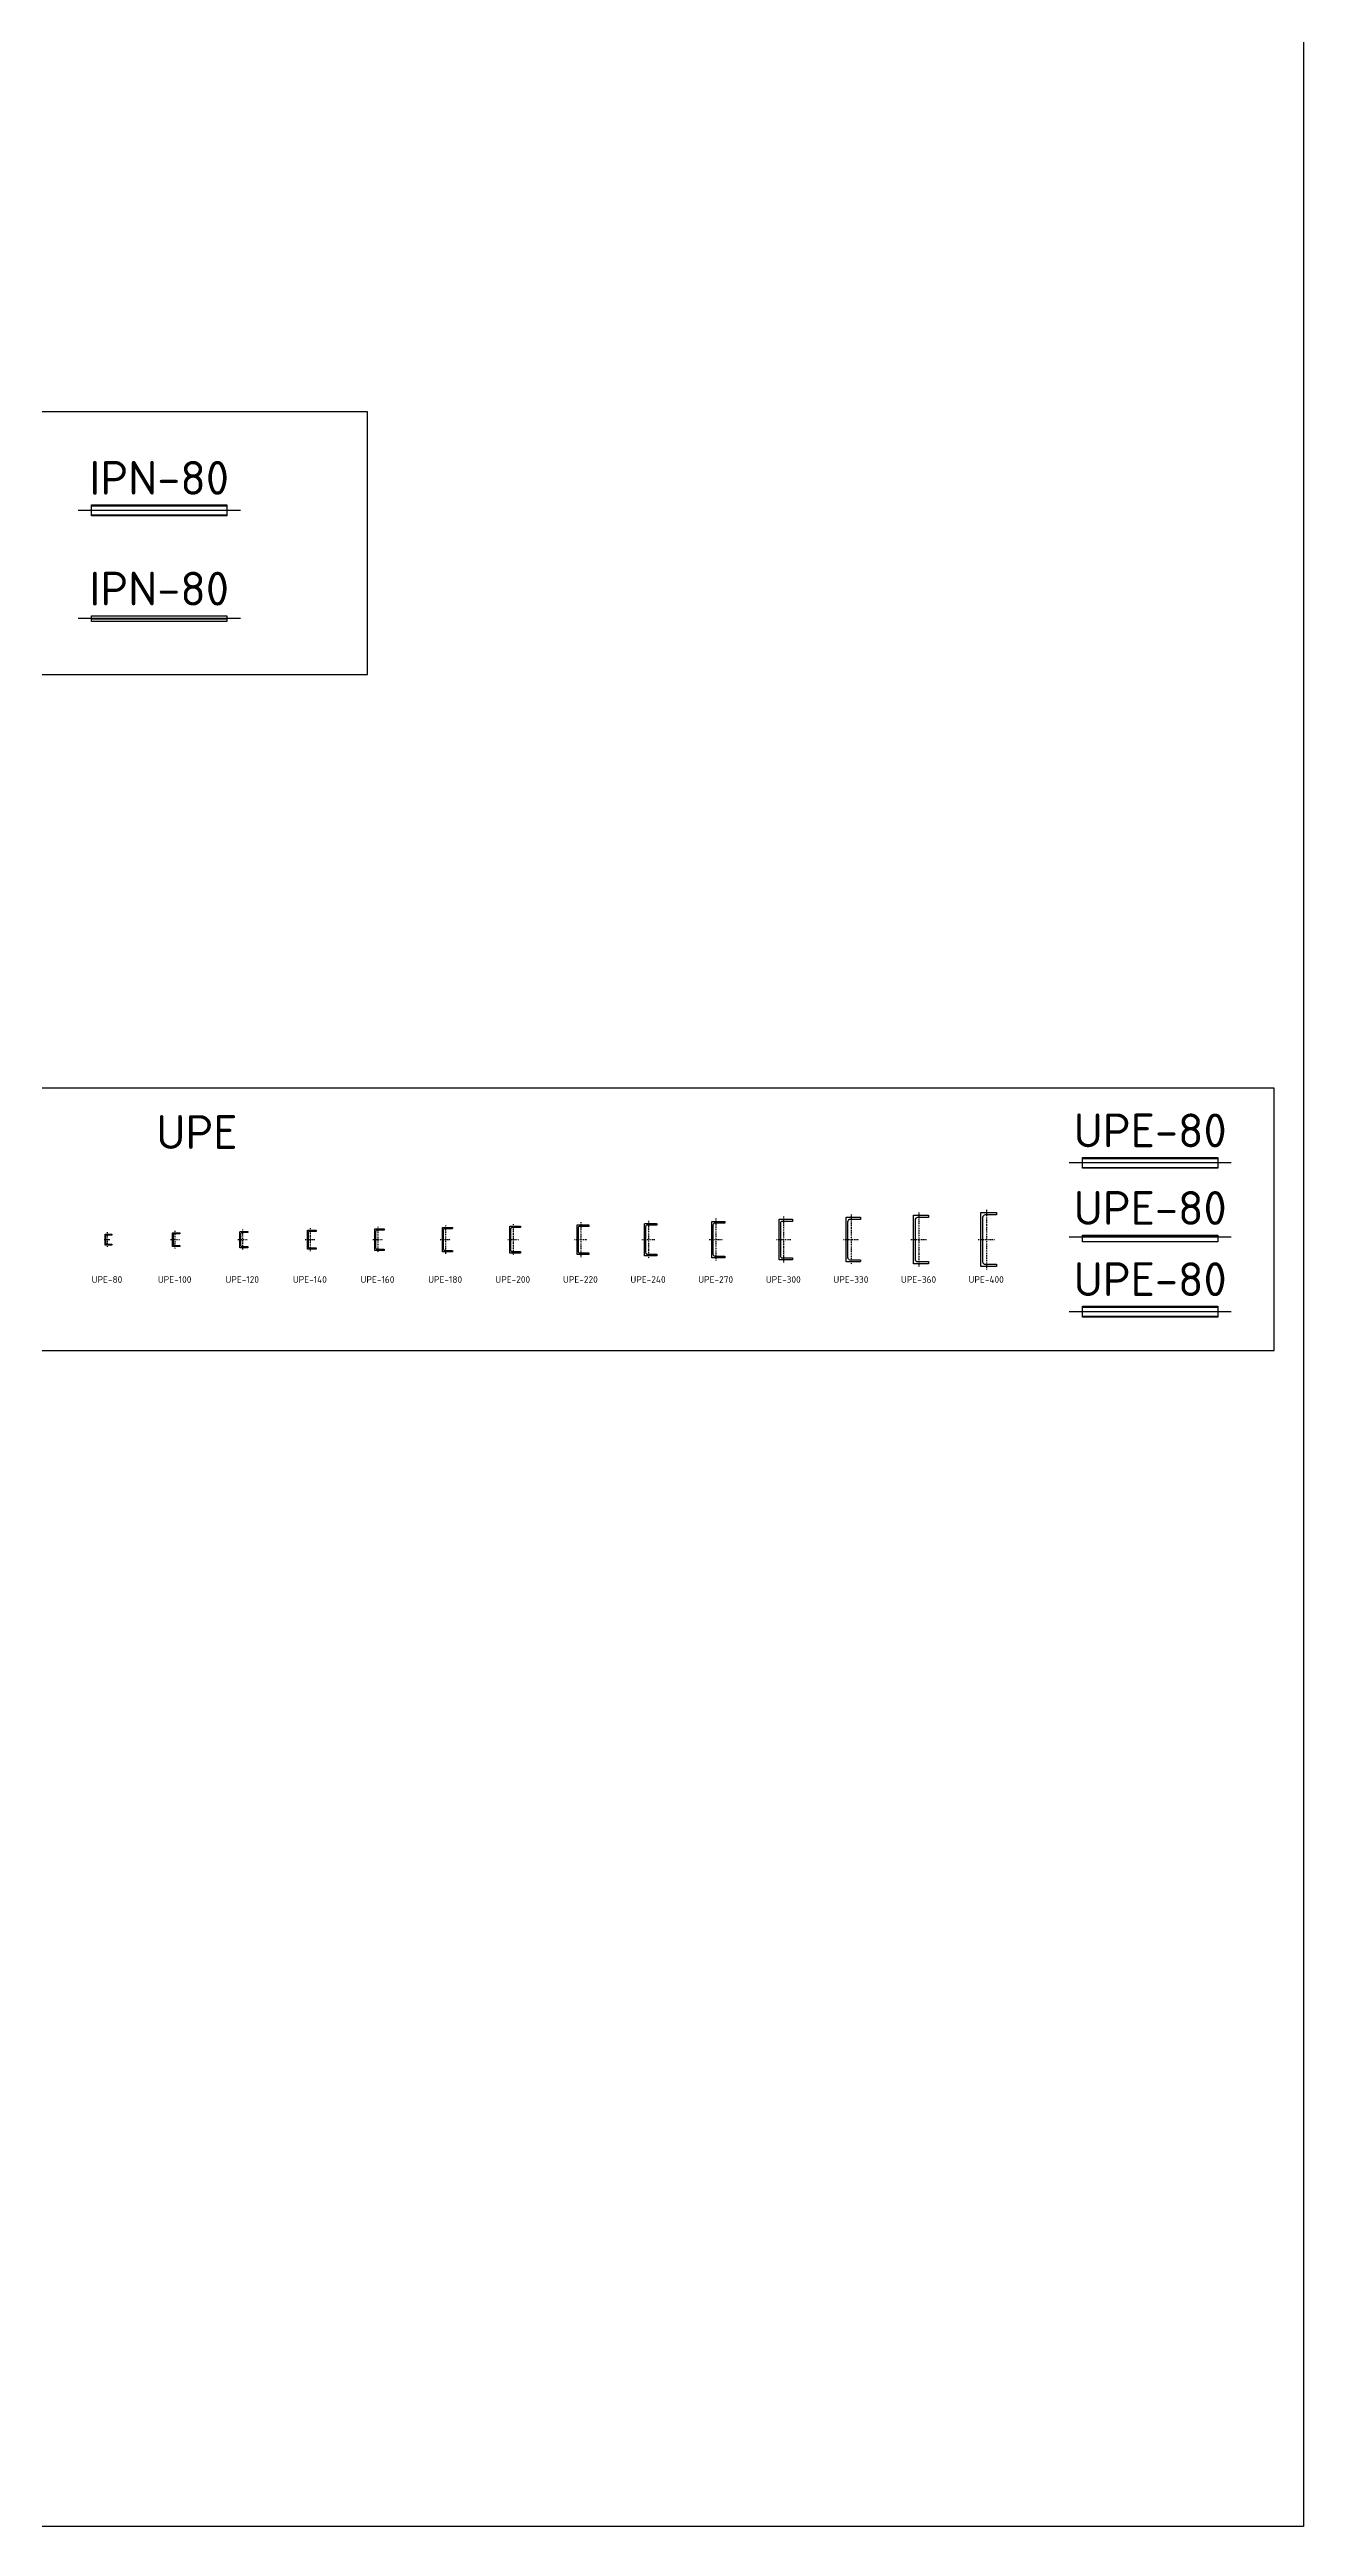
# Model space of a CAD drawing. Header units: millimetres. Extents: x 9508 to 4213564, y -7782 to 156074.
# Drawn here: x 131930 to 141201, y 70498 to 88812 of the extents above; entities that cross this region are included whole.
import ezdxf
from ezdxf.enums import TextEntityAlignment as Align

# ---------------------------------------------------------------- set-up
doc = ezdxf.new("R2010")
doc.units = ezdxf.units.MM
doc.linetypes.add('LÍNEAS_OCULTAS2', pattern=[4.7625, 3.175, -1.5875])
doc.linetypes.add('TRAZO_Y_PUNTO2', pattern=[12.7, 6.35, -3.175, 0, -3.175])
for name, color, linetype in [('035', 7, 'Continuous'), ('EJES METALICA', 9, 'TRAZO_Y_PUNTO2'), ('EJES SEC', 9, 'TRAZO_Y_PUNTO2'), ('METALICA', 3, 'Continuous'), ('OCULTAS', 1, 'LÍNEAS_OCULTAS2'), ('OCULTAS METALICA', 1, 'LÍNEAS_OCULTAS2'), ('SECCION', 4, 'Continuous'), ('TEXTO', 30, 'Continuous'), ('TEXTO METALICA', 30, 'Continuous')]:
    doc.layers.add(name, color=color, linetype=linetype)
doc.styles.add('ISOCPEUR', font='isocpeur.ttf')
doc.styles.add('TEX_1-100', font='isocpeur.ttf', dxfattribs={"height": 200})
doc.styles.add('TEX_1-20', font='isocpeur.ttf', dxfattribs={"height": 40})

# ---------------------------------------------------------------- blocks, each defined once
blk = doc.blocks.new('UPE-80')
at = {"color": 0, "linetype": 'ByBlock'}
blk.add_lwpolyline([(-16.9, -40), (-16.9, 40), (33.1, 40), (33.1, 33), (-2.9, 33, 0.4142136), (-12.9, 23), (-12.9, -23, 0.4142136), (-2.9, -33), (33.1, -33), (33.1, -40)], format="xyb", close=True, dxfattribs=at)
at = {"layer": 'EJES SEC'}
for p, q in [((-16.9, 0), (16.9, 0)), ((0, 55), (0, -55)), ((-22.4, 0), (17.6, 0))]:
    blk.add_line(p, q, dxfattribs=at)
blk = doc.blocks.new('UPE-100')
at = {"color": 0, "linetype": 'ByBlock'}
blk.add_lwpolyline([(-17.9, -50), (-17.9, 50), (37.1, 50), (37.1, 42.5), (-3.4, 42.5, 0.4142136), (-13.4, 32.5), (-13.4, -32.5, 0.4142136), (-3.4, -42.5), (37.1, -42.5), (37.1, -50)], format="xyb", close=True, dxfattribs=at)
at = {"layer": 'EJES SEC'}
for p, q in [((-32.9, 0), (32.9, 0)), ((0, 65), (0, -65))]:
    blk.add_line(p, q, dxfattribs=at)
blk = doc.blocks.new('UPE-120')
at = {"color": 0, "linetype": 'ByBlock'}
blk.add_lwpolyline([(-20, -60), (-20, 60), (40, 60), (40, 52), (-3, 52, 0.414214), (-15, 40), (-15, -40, 0.414214), (-3, -52), (40, -52), (40, -60)], format="xyb", close=True, dxfattribs=at)
at = {"layer": 'EJES SEC'}
for p, q in [((-35, 0), (35, 0)), ((0, 75), (0, -75))]:
    blk.add_line(p, q, dxfattribs=at)
blk = doc.blocks.new('UPE-140')
at = {"color": 0, "linetype": 'ByBlock'}
blk.add_lwpolyline([(-21, -70), (-21, 70), (44, 70), (44, 61), (-4, 61, 0.414214), (-16, 49), (-16, -49, 0.414214), (-4, -61), (44, -61), (44, -70)], format="xyb", close=True, dxfattribs=at)
at = {"layer": 'EJES SEC'}
for p, q in [((-36, 0), (36, 0)), ((0, 85), (0, -85))]:
    blk.add_line(p, q, dxfattribs=at)
blk = doc.blocks.new('UPE-160')
at = {"color": 0, "linetype": 'ByBlock'}
blk.add_lwpolyline([(-22, -80), (-22, 80), (48, 80), (48, 70.5), (-4.5, 70.5, 0.4142136), (-16.5, 58.5), (-16.5, -58.5, 0.4142136), (-4.5, -70.5), (48, -70.5), (48, -80)], format="xyb", close=True, dxfattribs=at)
at = {"layer": 'EJES SEC'}
for p, q in [((-37, 0), (37, 0)), ((0, 95), (0, -95))]:
    blk.add_line(p, q, dxfattribs=at)
blk = doc.blocks.new('UPE-180')
at = {"color": 0, "linetype": 'ByBlock'}
blk.add_lwpolyline([(-23, -90), (-23, 90), (52, 90), (52, 79.5), (-5.5, 79.5, 0.4142136), (-17.5, 67.5), (-17.5, -67.5, 0.4142136), (-5.5, -79.5), (52, -79.5), (52, -90)], format="xyb", close=True, dxfattribs=at)
at = {"layer": 'EJES SEC'}
for p, q in [((-38, 0), (38, 0)), ((0, 105), (0, -105))]:
    blk.add_line(p, q, dxfattribs=at)
blk = doc.blocks.new('UPE-200')
at = {"color": 0, "linetype": 'ByBlock'}
blk.add_lwpolyline([(-24.6, -100), (-24.6, 100), (55.4, 100), (55.4, 89), (-5.6, 89, 0.4142136), (-18.6, 76), (-18.6, -76, 0.4142136), (-5.6, -89), (55.4, -89), (55.4, -100)], format="xyb", close=True, dxfattribs=at)
at = {"layer": 'EJES SEC'}
for p, q in [((-39.6, 0), (39.6, 0)), ((0, 115), (0, -115))]:
    blk.add_line(p, q, dxfattribs=at)
blk = doc.blocks.new('UPE-220')
at = {"color": 0, "linetype": 'ByBlock'}
blk.add_lwpolyline([(-26.1, -110), (-26.1, 110), (58.9, 110), (58.9, 98), (-6.6, 98, 0.4142136), (-19.6, 85), (-19.6, -85, 0.4142136), (-6.6, -98), (58.9, -98), (58.9, -110)], format="xyb", close=True, dxfattribs=at)
at = {"layer": 'EJES SEC'}
for p, q in [((-46.1, 0), (46.1, 0)), ((0, 130), (0, -130))]:
    blk.add_line(p, q, dxfattribs=at)
blk = doc.blocks.new('UPE-240')
at = {"color": 0, "linetype": 'ByBlock'}
blk.add_lwpolyline([(-28.3, -120), (-28.3, 120), (61.7, 120), (61.7, 107.5), (-6.3, 107.5, 0.4142136), (-21.3, 92.5), (-21.3, -92.5, 0.4142136), (-6.3, -107.5), (61.7, -107.5), (61.7, -120)], format="xyb", close=True, dxfattribs=at)
at = {"layer": 'EJES SEC'}
for p, q in [((-48.3, 0), (48.3, 0)), ((0, 140), (0, -140))]:
    blk.add_line(p, q, dxfattribs=at)
blk = doc.blocks.new('UPE-270')
at = {"color": 0, "linetype": 'ByBlock'}
blk.add_lwpolyline([(-29.8, -135), (-29.8, 135), (65.2, 135), (65.2, 121.5), (-7.3, 121.5, 0.4142136), (-22.3, 106.5), (-22.3, -106.5, 0.4142136), (-7.3, -121.5), (65.2, -121.5), (65.2, -135)], format="xyb", close=True, dxfattribs=at)
at = {"layer": 'EJES SEC'}
for p, q in [((-49.8, 0), (49.8, 0)), ((0, 155), (0, -155))]:
    blk.add_line(p, q, dxfattribs=at)
blk = doc.blocks.new('UPE-300')
at = {"color": 0, "linetype": 'ByBlock'}
blk.add_lwpolyline([(-33.3, -150), (-33.3, 150), (66.7, 150), (66.7, 135), (-8.8, 135, 0.4142136), (-23.8, 120), (-23.8, -120, 0.4142136), (-8.8, -135), (66.7, -135), (66.7, -150)], format="xyb", close=True, dxfattribs=at)
at = {"layer": 'EJES SEC'}
for p, q in [((-53.3, 0), (53.3, 0)), ((0, 170), (0, -170))]:
    blk.add_line(p, q, dxfattribs=at)
blk = doc.blocks.new('UPE-330')
at = {"color": 0, "linetype": 'ByBlock'}
blk.add_lwpolyline([(-37.5, -165), (-37.5, 165), (67.5, 165), (67.5, 149), (-8.5, 149, 0.4142136), (-26.5, 131), (-26.5, -131, 0.4142136), (-8.5, -149), (67.5, -149), (67.5, -165)], format="xyb", close=True, dxfattribs=at)
at = {"layer": 'EJES SEC'}
for p, q in [((0, 185), (0, -185)), ((-57.5, 0), (57.5, 0))]:
    blk.add_line(p, q, dxfattribs=at)
blk = doc.blocks.new('UPE-360')
at = {"color": 0, "linetype": 'ByBlock'}
blk.add_lwpolyline([(-39.5, -180), (-39.5, 180), (70.5, 180), (70.5, 163), (-9.5, 163, 0.4142136), (-27.5, 145), (-27.5, -145, 0.4142136), (-9.5, -163), (70.5, -163), (70.5, -180)], format="xyb", close=True, dxfattribs=at)
at = {"layer": 'EJES SEC'}
for p, q in [((0, 200), (0, -200)), ((-59.5, 0), (59.5, 0))]:
    blk.add_line(p, q, dxfattribs=at)
blk = doc.blocks.new('UPE-400')
at = {"color": 0, "linetype": 'ByBlock'}
blk.add_lwpolyline([(-42, -200), (-42, 200), (73, 200), (73, 182), (-10.5, 182, 0.4142136), (-28.5, 164), (-28.5, -164, 0.4142136), (-10.5, -182), (73, -182), (73, -200)], format="xyb", close=True, dxfattribs=at)
at = {"layer": 'EJES SEC'}
for p, q in [((0, 220), (0, -220)), ((-62, 0), (62, 0))]:
    blk.add_line(p, q, dxfattribs=at)
blk = doc.blocks.new('*U218')
at = {"color": 0, "linetype": 'ByBlock'}
blk.add_lwpolyline([(0, 0.0169), (1, 0.0169), (1, -0.0331), (0, -0.0331)], close=True, dxfattribs=at)
at = {"layer": 'EJES METALICA', "ltscale": 2501}
blk.add_line((1.1, 0), (-0.1, 0), dxfattribs=at)
at = {"layer": 'OCULTAS METALICA'}
blk.add_line((0, 0.0129), (1, 0.0129), dxfattribs=at)
at = {"layer": 'TEXTO METALICA', "style": 'ISOCPEUR'}
blk.add_text('UPE-80', height=0.25, dxfattribs=at).set_placement((0.5, 0.0169), align=Align.BOTTOM_CENTER)
blk = doc.blocks.new('UPEalzado')
at = {"color": 0, "linetype": 'ByBlock'}
for p, q in [((0, 0.033), (1, 0.033)), ((0, -0.033), (1, -0.033))]:
    blk.add_line(p, q, dxfattribs=at)
blk.add_lwpolyline([(0, 0.04), (1, 0.04), (1, -0.04), (0, -0.04)], close=True, dxfattribs=at)
at = {"layer": 'EJES METALICA'}
blk.add_line((1.1, 0), (-0.1, 0), dxfattribs=at)
at = {"layer": 'TEXTO METALICA', "style": 'ISOCPEUR'}
blk.add_text('UPE-80', height=0.25, dxfattribs=at).set_placement((0.5, 0.04), align=Align.BOTTOM_CENTER)
blk = doc.blocks.new('IPNalzado')
at = {"color": 0, "linetype": 'ByBlock'}
for p, q in [((0, 0.0341), (1, 0.0341)), ((0, -0.0341), (1, -0.0341))]:
    blk.add_line(p, q, dxfattribs=at)
blk.add_lwpolyline([(0, 0.04), (1, 0.04), (1, -0.04), (0, -0.04)], close=True, dxfattribs=at)
at = {"layer": 'EJES METALICA'}
blk.add_line((1.1, 0), (-0.1, 0), dxfattribs=at)
at = {"layer": 'TEXTO METALICA', "style": 'ISOCPEUR'}
blk.add_text('IPN-80', height=0.25, dxfattribs=at).set_placement((0.5, 0.04), align=Align.BOTTOM_CENTER)
blk = doc.blocks.new('IPNplanta')
at = {"color": 0, "linetype": 'ByBlock'}
blk.add_lwpolyline([(0, 0.021), (1, 0.021), (1, -0.021), (0, -0.021)], close=True, dxfattribs=at)
at = {"layer": 'EJES METALICA'}
blk.add_line((1.1, 0), (-0.1, 0), dxfattribs=at)
at = {"layer": 'OCULTAS METALICA'}
for p, q in [((0, 0.00195), (1, 0.00195)), ((0, -0.00195), (1, -0.00195))]:
    blk.add_line(p, q, dxfattribs=at)
at = {"layer": 'TEXTO METALICA', "style": 'ISOCPEUR'}
blk.add_text('IPN-80', height=0.25, dxfattribs=at).set_placement((0.5, 0.021), align=Align.BOTTOM_CENTER)
blk = doc.blocks.new('UPEplanta')
at = {"color": 0, "linetype": 'ByBlock'}
blk.add_lwpolyline([(0, 0.04), (1, 0.04), (1, -0.04), (0, -0.04)], close=True, dxfattribs=at)
at = {"layer": 'EJES METALICA'}
blk.add_line((1.1, 0), (-0.1, 0), dxfattribs=at)
at = {"layer": 'OCULTAS METALICA'}
for p, q in [((0, 0.033), (1, 0.033)), ((0, -0.033), (1, -0.033))]:
    blk.add_line(p, q, dxfattribs=at)
at = {"layer": 'TEXTO METALICA', "style": 'ISOCPEUR'}
blk.add_text('UPE-80', height=0.25, dxfattribs=at).set_placement((0.5, 0.04), align=Align.BOTTOM_CENTER)

msp = doc.modelspace()

# ---------------------------------------------------------------- linework, layer by layer
at = {"layer": '035'}
for points in [[(118147.6, 103132.5), (141200.5, 103132.5), (141200.5, 70497.6), (118147.6, 70497.6)], [(120432.2, 84191.5), (134281, 84191.5), (134281, 86132.5), (120432.2, 86132.5)], [(131719.5, 79191.5), (140984.8, 79191.5), (140984.8, 81132.5), (131719.5, 81132.5)]]:
    msp.add_lwpolyline(points, close=True, dxfattribs=at)

# ---------------------------------------------------------------- block references
at = {"layer": 'METALICA', "xscale": 1000, "yscale": 1000, "zscale": 1000}
for name, p in [('IPNalzado', (132241, 85404.7)), ('IPNplanta', (132241, 84604.7)), ('UPEplanta', (139567.3, 80579.6)), ('*U218', (139567.3, 80029.6)), ('UPEalzado', (139567.3, 79479.6))]:
    msp.add_blockref(name, p, dxfattribs=at)
at = {"layer": 'METALICA'}
for name, p in [('UPE-400', (138857.2, 80012.5)), ('UPE-100', (132857.2, 80012.5)), ('UPE-160', (134357.2, 80012.5)), ('UPE-220', (135857.2, 80012.5)), ('UPE-300', (137357.2, 80012.5))]:
    msp.add_blockref(name, p, dxfattribs=at)
at = {"layer": 'OCULTAS', "ltscale": 2.5}
for name, p in [('UPE-120', (133357.2, 80012.5)), ('UPE-180', (134857.2, 80012.5)), ('UPE-240', (136357.2, 80012.5)), ('UPE-330', (137857.2, 80012.5))]:
    msp.add_blockref(name, p, dxfattribs=at)
at = {"layer": 'SECCION'}
for name, p in [('UPE-80', (132357.2, 80012.5)), ('UPE-140', (133857.2, 80012.5)), ('UPE-200', (135357.2, 80012.5)), ('UPE-270', (136857.2, 80012.5)), ('UPE-360', (138357.2, 80012.5))]:
    msp.add_blockref(name, p, dxfattribs=at)

# ---------------------------------------------------------------- texts
at = {"layer": 'TEXTO', "rotation": 0}
for s, insert, char_height, attachment_point, style in [('UPE', (132719.5, 80932.5), 250, 1, 'TEX_1-100'), ('UPE-80', (132354.8, 79742.5), 50, 2, 'TEX_1-20'), ('UPE-100', (132854.8, 79742.5), 50, 2, 'TEX_1-20'), ('UPE-120', (133354.8, 79742.5), 50, 2, 'TEX_1-20'), ('UPE-140', (133854.8, 79742.5), 50, 2, 'TEX_1-20'), ('UPE-160', (134354.8, 79742.5), 50, 2, 'TEX_1-20'), ('UPE-180', (134854.8, 79742.5), 50, 2, 'TEX_1-20'), ('UPE-200', (135354.8, 79742.5), 50, 2, 'TEX_1-20'), ('UPE-220', (135854.8, 79742.5), 50, 2, 'TEX_1-20'), ('UPE-240', (136354.8, 79742.5), 50, 2, 'TEX_1-20'), ('UPE-270', (136854.8, 79742.5), 50, 2, 'TEX_1-20'), ('UPE-300', (137354.8, 79742.5), 50, 2, 'TEX_1-20'), ('UPE-330', (137854.8, 79742.5), 50, 2, 'TEX_1-20'), ('UPE-360', (138354.8, 79742.5), 50, 2, 'TEX_1-20'), ('UPE-400', (138854.8, 79742.5), 50, 2, 'TEX_1-20')]:
    msp.add_mtext(s, dxfattribs=dict(at, insert=insert, char_height=char_height, attachment_point=attachment_point, style=style))

doc.saveas('drawing.dxf')
